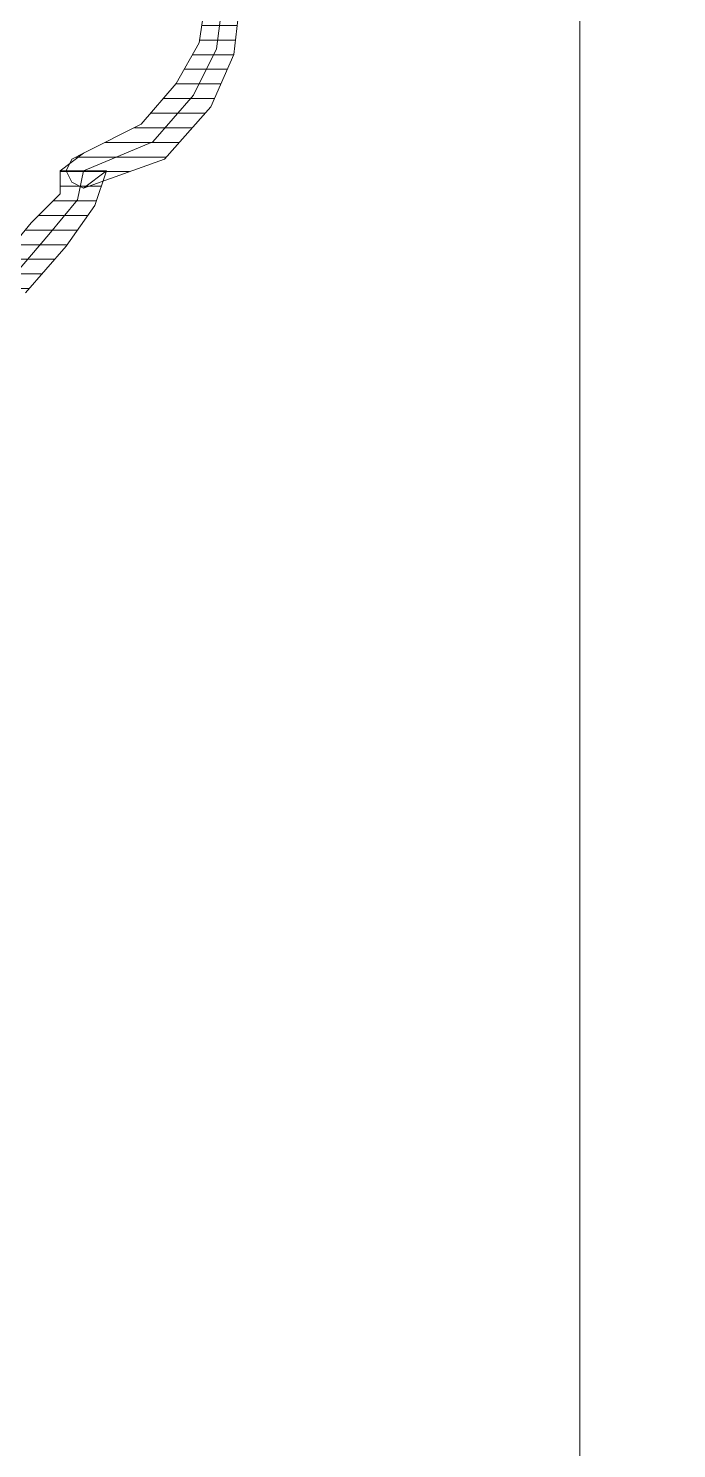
# Model space of a CAD drawing. Header units: centimetres. Extents: x 54005 to 61405, y 90310 to 94744.
# Drawn here: x 56855.06 to 56860.6, y 92009.3 to 92021.44 of the extents above; entities that cross this region are included whole.
import ezdxf

# ---------------------------------------------------------------- set-up
doc = ezdxf.new("R2010")
doc.units = ezdxf.units.CM
doc.header["$LTSCALE"] = 25
doc.layers.get('0').update_dxf_attribs({"lineweight": 0})
doc.layers.add('ÖLCULENDIRME', color=115, linetype='Continuous', lineweight=5)
pattern_1 = [(360, (-5108.51305, -673.59423), (1e-16, 0.125), [25])]

# ---------------------------------------------------------------- blocks, each defined once
blk = doc.blocks.new('by')
at = {"ltscale": 30}
h = blk.add_hatch(dxfattribs=at)
h.set_pattern_fill('DC_LINES', color=256, scale=0.1, style=0)
h.set_pattern_definition(pattern_1)
edge = h.paths.add_edge_path(flags=0)
edge.add_line((6392.69, 2225.353), (6392.64, 2225.105))
edge.add_line((6392.64, 2225.105), (6392.294, 2224.856))
edge.add_line((6392.294, 2224.856), (6392.047, 2224.558))
edge.add_line((6392.047, 2224.558), (6391.8, 2224.31))
edge.add_line((6391.8, 2224.31), (6391.8, 2224.111))
edge.add_line((6391.8, 2224.111), (6391.403, 2224.111))
edge.add_line((6391.403, 2224.111), (6391.503, 2224.409))
edge.add_line((6391.503, 2224.409), (6391.75, 2224.757))
edge.add_line((6391.75, 2224.757), (6392.096, 2225.154))
edge.add_line((6392.096, 2225.154), (6392.542, 2225.403))
edge.add_line((6392.542, 2225.403), (6392.492, 2225.154))
edge.add_line((6392.492, 2225.154), (6392.542, 2225.403))
edge.add_line((6392.542, 2225.403), (6392.69, 2225.403))
edge.add_line((6392.69, 2225.403), (6392.739, 2225.303))
edge.add_line((6392.739, 2225.303), (6392.739, 2225.154))
edge.add_line((6392.739, 2225.154), (6392.64, 2225.105))
h = blk.add_hatch(dxfattribs=at)
h.set_pattern_fill('DC_LINES', color=256, scale=0.1, style=0)
h.set_pattern_definition(pattern_1)
edge = h.paths.add_edge_path(flags=0)
edge.add_line((6391.8, 2224.111), (6391.601, 2223.962))
edge.add_line((6391.601, 2223.962), (6391.107, 2223.714))
edge.add_line((6391.107, 2223.714), (6390.809, 2223.366))
edge.add_line((6390.809, 2223.366), (6390.612, 2223.018))
edge.add_line((6390.612, 2223.018), (6390.562, 2222.671))
edge.add_line((6390.562, 2222.671), (6390.265, 2222.671))
edge.add_line((6390.265, 2222.671), (6390.315, 2223.118))
edge.add_line((6390.315, 2223.118), (6390.513, 2223.565))
edge.add_line((6390.513, 2223.565), (6390.909, 2224.012))
edge.add_line((6390.909, 2224.012), (6391.601, 2224.26))
edge.add_line((6391.601, 2224.26), (6391.403, 2224.111))
edge.add_line((6391.403, 2224.111), (6391.601, 2224.26))
edge.add_line((6391.601, 2224.26), (6391.7, 2224.21))
edge.add_line((6391.7, 2224.21), (6391.75, 2224.111))
edge.add_line((6391.75, 2224.111), (6391.7, 2224.012))
edge.add_line((6391.7, 2224.012), (6391.601, 2223.962))
for p, q in [((6391.75, 2224.757, -4.505), (6392.096, 2225.154, -4.505)), ((6391.898, 2224.657, -4.505), (6392.195, 2225.005, -4.505)), ((6392.294, 2224.856, -4.505), (6392.047, 2224.558, -4.505)), ((6391.503, 2224.409, -4.505), (6391.75, 2224.757, -4.505)), ((6391.651, 2224.359, -4.505), (6391.898, 2224.657, -4.505)), ((6392.047, 2224.558, -4.505), (6391.8, 2224.31, -4.505)), ((6391.403, 2224.111, -4.505), (6391.503, 2224.409, -4.505)), ((6391.601, 2224.111, -4.505), (6391.651, 2224.359, -4.505)), ((6391.8, 2224.31, -4.505), (6391.8, 2224.111, -4.505)), ((6390.909, 2224.012, -4.505), (6391.601, 2224.26, -4.505)), ((6391.601, 2224.26, -4.505), (6391.403, 2224.111, -4.505)), ((6391.403, 2224.111, -4.505), (6391.601, 2224.26, -4.505)), ((6391.601, 2224.26, -4.505), (6391.7, 2224.21, -4.505)), ((6391.7, 2224.21, -4.505), (6391.75, 2224.111, -4.505)), ((6391.008, 2223.863, -4.505), (6391.601, 2224.111, -4.505)), ((6391.8, 2224.111, -4.505), (6391.403, 2224.111, -4.505)), ((6391.8, 2224.111, -4.505), (6391.601, 2223.962, -4.505)), ((6391.601, 2223.962, -4.505), (6391.8, 2224.111, -4.505)), ((6391.75, 2224.111, -4.505), (6391.7, 2224.012, -4.505)), ((6391.8, 2224.111, -4.505), (6391.8, 2224.111, -4.505)), ((6390.513, 2223.565, -4.505), (6390.909, 2224.012, -4.505)), ((6391.601, 2223.962, -4.505), (6391.107, 2223.714, -4.505)), ((6391.7, 2224.012, -4.505), (6391.601, 2223.962, -4.505)), ((6390.661, 2223.465, -4.505), (6391.008, 2223.863, -4.505)), ((6391.107, 2223.714, -4.505), (6390.809, 2223.366, -4.505)), ((6390.315, 2223.118, -4.505), (6390.513, 2223.565, -4.505)), ((6390.464, 2223.068, -4.505), (6390.661, 2223.465, -4.505)), ((6390.809, 2223.366, -4.505), (6390.612, 2223.018, -4.505)), ((6390.265, 2222.671, -4.505), (6390.315, 2223.118, -4.505)), ((6390.414, 2222.671, -4.505), (6390.464, 2223.068, -4.505)), ((6390.612, 2223.018, -4.505), (6390.562, 2222.671, -4.505))]:
    blk.add_line(p, q, dxfattribs=at)
at = {"ltscale": 30, "elevation": -4.505}
blk.add_lwpolyline([(6387.358, 2196.359), (6350.358, 2196.359), (6350.358, 2249.359), (6387.358, 2249.359)], close=True, dxfattribs=at)

msp = doc.modelspace()

# ---------------------------------------------------------------- block references
at = {"layer": 'ÖLCULENDIRME', "rotation": 180}
msp.add_blockref('by', (63247.128, 94244.338, 4.505), dxfattribs=at)

doc.saveas('drawing.dxf')
